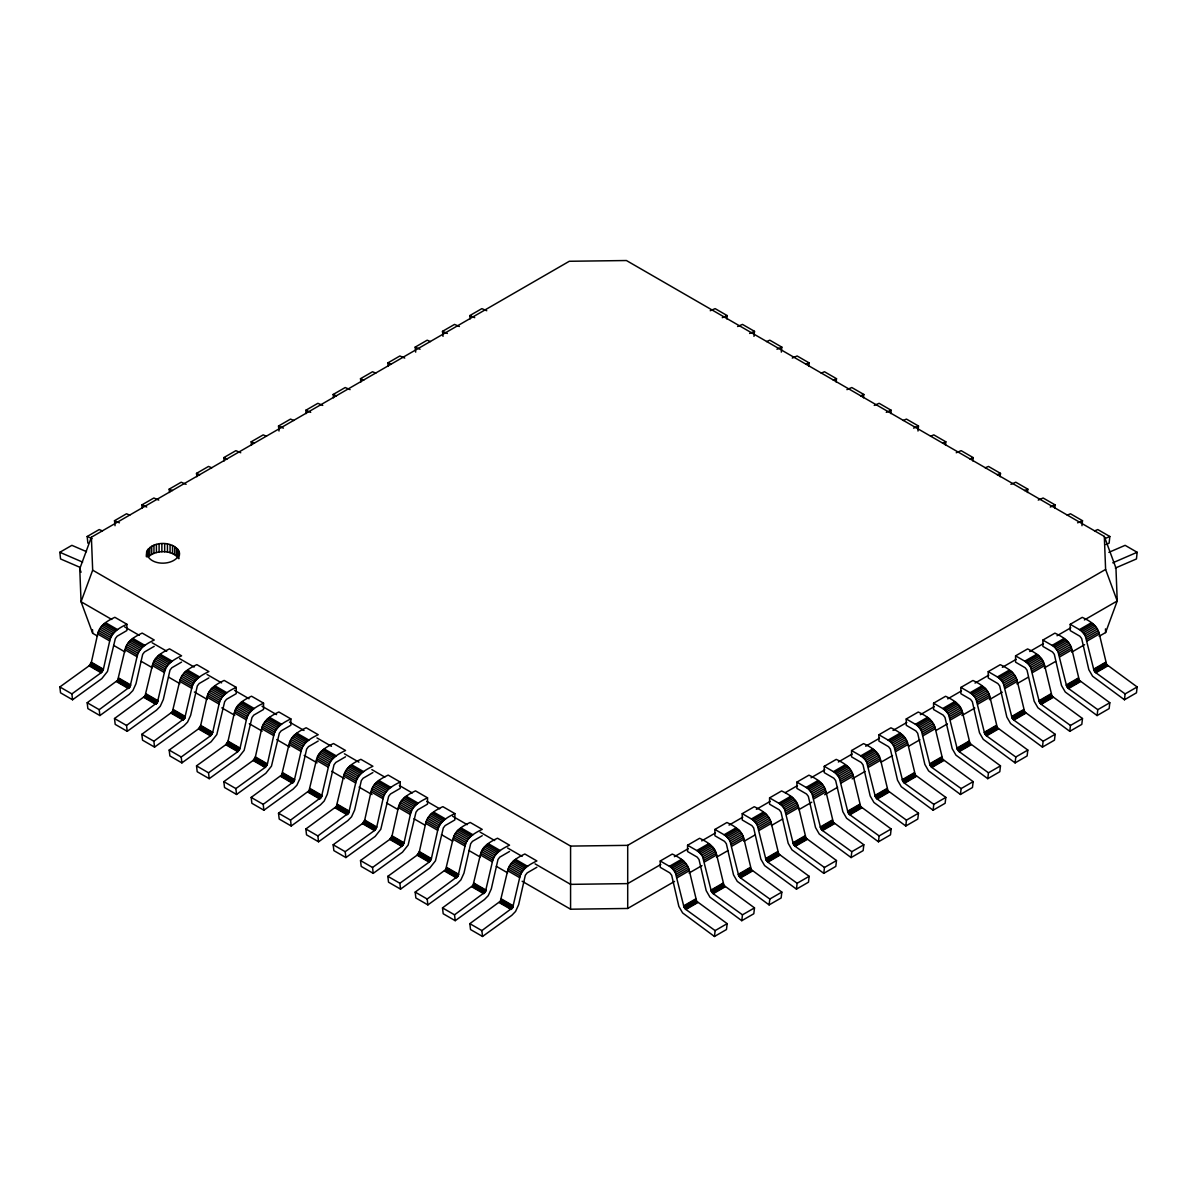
<?xml version="1.0" encoding="UTF-8"?>
<svg xmlns="http://www.w3.org/2000/svg" width="1197" height="1197" viewBox="0 0 1197 1197"><rect width="100%" height="100%" fill="white"/><g stroke="black" fill="none" stroke-linecap="round" stroke-linejoin="round"><path stroke-width="1.5" d="M1099.16 636.28L1105.609 632.555L1117.235 600.984L1115.948 568.006L1104.322 536.451L626.42 260.527L569.293 261.275L91.391 537.199L92.678 570.176L570.58 846.084L570.58 909.211L627.707 908.463L674.524 881.441M1104.322 536.451L1105.609 569.428L627.707 845.351L627.707 908.463M726.818 318.896L727.163 315.574L715.133 308.631L710.255 310.726M753.975 336.342L754.499 331.345L742.469 324.402L737.591 326.512M781.312 352.127L781.821 347.13L769.806 340.187L766.544 341.594M808.813 366.237L809.157 362.915L797.127 355.973L792.264 358.068M836.149 382.023L836.494 378.686L824.464 371.743L821.217 373.15M863.486 397.793L863.83 394.471L851.8 387.529L846.922 389.638M890.822 413.578L891.152 410.257L879.137 403.314L874.259 405.409M917.979 431.025L918.488 426.027L906.458 419.085L903.211 420.491M945.48 445.134L945.825 441.813L933.795 434.87L930.548 436.277M972.817 460.92L973.161 457.598L961.131 450.656L956.253 452.75M1000.138 476.705L1000.483 473.369L988.468 466.426L985.206 467.832M1027.475 492.476L1027.819 489.154L1015.789 482.211L1010.911 484.321M1054.811 508.261L1055.156 504.939L1043.126 497.997L1038.248 500.092M1081.968 525.707L1082.492 520.71L1070.462 513.767L1067.215 515.174M1094.537 530.959L1097.784 529.553L1109.814 536.495L1109.14 543.154L1105.878 544.56M1108.871 552.356L1125.12 545.338L1137.15 552.281L1136.462 558.939L1115.335 568.066M146.543 551.892C147.68 566.405 174.986 566.705 179.46 553.927C176.842 539.054 144.987 540.012 146.363 556.725M714.459 936.473L715.133 930.608L727.163 923.65L696.654 901.236L689.322 870.698C687.677 862.139 679.462 857.471 672.265 854.059L660.235 861.002L660.235 867.316L669.871 872.927L671.682 875.276L678.849 906.413L682.619 912.937L714.459 936.473L726.474 929.53L727.163 923.65M741.781 920.688L742.469 914.822L754.499 907.88L723.99 885.451L716.659 854.927C715.013 846.369 706.799 841.686 699.602 838.289L687.572 845.232L687.572 851.546L697.208 857.142L699.018 859.506L706.185 890.628L709.941 897.166L741.781 920.688L753.811 913.745L754.499 907.88M769.117 904.902L769.806 899.037L781.821 892.094L751.327 869.665L743.995 839.142C742.335 830.583 734.135 825.915 726.923 822.504L714.908 829.446L714.908 835.76L724.544 841.356L726.34 843.72L733.522 874.857L737.277 881.381L769.117 904.902L781.147 897.959L781.821 892.094M796.454 889.132L797.127 883.266L809.157 876.324L778.663 853.895L771.332 823.356C769.671 814.798 761.457 810.13 754.26 806.718L742.23 813.661L742.23 819.975L751.866 825.586L753.676 827.935L760.843 859.072L764.614 865.596L796.454 889.132L808.484 882.189L809.157 876.324M823.775 873.346L824.464 867.481L836.494 860.538L805.985 838.109L798.653 807.586C797.007 799.027 788.793 794.344 781.596 790.948L769.566 797.89L769.566 804.204L779.202 809.8L781.013 812.164L788.18 843.287L791.935 849.825L823.775 873.346L835.805 866.404L836.494 860.538M851.112 857.561L851.8 851.695L863.83 844.753L833.321 822.324L825.99 791.801C824.344 783.242 816.13 778.574 808.933 775.162L796.903 782.105L796.903 788.419L806.539 794.015L808.349 796.379L815.516 827.516L819.272 834.04L851.112 857.561L863.142 850.618L863.83 844.753M878.448 841.79L879.137 835.925L891.152 828.982L860.658 806.554L853.326 776.015C851.666 767.457 843.466 762.788 836.254 759.377L824.239 766.319L824.239 772.634L833.875 778.245L835.671 780.594L842.853 811.731L846.608 818.254L878.448 841.79L890.478 834.848L891.152 828.982M905.785 826.005L906.458 820.14L918.488 813.197L887.979 790.768L880.648 760.245C879.002 751.686 870.788 747.003 863.591 743.606L851.561 750.549L851.561 756.863L861.197 762.459L863.007 764.823L870.174 795.945L873.945 802.484L905.785 826.005L917.8 819.062L918.488 813.197M933.106 810.219L933.795 804.354L945.825 797.411L915.316 774.983L907.984 744.459C906.338 735.901 898.124 731.232 890.927 727.821L878.897 734.763L878.897 741.078L888.533 746.689L890.344 749.038L897.511 780.175L901.266 786.698L933.106 810.219L945.136 803.277L945.825 797.411M960.443 794.449L961.131 788.584L973.161 781.641L942.652 759.212L935.321 728.674C933.675 720.115 925.461 715.447 918.264 712.035L906.234 718.978L906.234 725.292L915.87 730.903L917.68 733.252L924.847 764.389L928.603 770.913L960.443 794.449L972.473 787.506L973.161 781.641M987.779 778.663L988.468 772.798L1000.483 765.856L969.989 743.427L962.657 712.903C960.996 704.345 952.797 699.661 945.585 696.265L933.57 703.208L933.57 709.522L943.206 715.118L945.002 717.482L952.184 748.604L955.939 755.142L987.779 778.663L999.809 771.721L1000.483 765.856M1015.116 762.893L1015.789 757.013L1027.819 750.07L997.31 727.641L989.979 697.118C988.333 688.559 980.119 683.891 972.922 680.48L960.892 687.422L960.892 693.736L970.528 699.347L972.338 701.696L979.505 732.833L983.276 739.357L1015.116 762.893L1027.131 755.935L1027.819 750.07M1042.437 747.108L1043.126 741.242L1055.156 734.3L1024.647 711.871L1017.315 681.332C1015.669 672.774 1007.455 668.106 1000.258 664.694L988.228 671.637L988.228 677.951L997.864 683.562L999.675 685.911L1006.842 717.048L1010.597 723.572L1042.437 747.108L1054.467 740.165L1055.156 734.3M1069.774 731.322L1070.462 725.457L1082.492 718.514L1051.983 696.085L1044.652 665.562C1043.006 657.003 1034.792 652.32 1027.595 648.924L1015.565 655.866L1015.565 662.18L1025.201 667.776L1027.011 670.14L1034.178 701.262L1037.934 707.801L1069.774 731.322L1081.804 724.38L1082.492 718.514M1097.11 715.552L1097.784 709.671L1109.814 702.729L1079.32 680.3L1071.988 649.776C1070.327 641.218 1062.128 636.55 1054.916 633.138L1042.886 640.081L1042.886 646.395L1052.537 652.006L1054.333 654.355L1061.5 685.492L1065.27 692.016L1097.11 715.552L1109.14 708.594L1109.814 702.729M1124.447 699.766L1125.12 693.901L1137.15 686.958L1106.641 664.53L1099.31 633.991C1097.664 625.433 1089.45 620.764 1082.253 617.353L1070.223 624.31L1070.223 630.61L1079.859 636.22L1081.669 638.57L1088.836 669.707L1092.607 676.23L1124.447 699.766L1136.462 692.824L1137.15 686.958M91.376 662.255L97.69 633.991C99.336 625.388 107.625 620.734 114.852 617.293L126.882 624.236L126.882 630.55L117.141 636.22L115.331 638.57L107.476 671.457L101.805 678.624L72.553 699.766L60.538 692.824L59.85 686.958L89.102 665.816L91.376 662.255L103.406 669.198L101.132 672.759L71.88 693.901L72.553 699.766M103.406 669.198L109.705 640.934C111.366 632.33 119.655 627.677 126.882 624.236M99.89 715.552L87.86 708.594L87.186 702.729L117.68 680.3L125.012 649.776C126.673 641.173 134.962 636.505 142.189 633.078L154.218 640.021C146.992 643.447 138.702 648.116 137.042 656.719L130.054 686.719L99.216 709.671L99.89 715.552L129.141 694.41L132.897 690.549L135.979 683.741L142.667 654.355L144.463 652.006L154.218 646.335M127.226 731.322L115.196 724.38L114.508 718.514L145.017 696.085L152.348 665.562C154.009 656.944 162.298 652.29 169.525 648.864L181.555 655.806C174.328 659.233 166.039 663.901 164.378 672.505L157.391 702.489L126.538 725.457L127.226 731.322L156.478 710.18L160.233 706.32L163.316 699.527L169.989 670.14L171.799 667.776L181.555 662.106M154.563 747.108L142.533 740.165L141.845 734.3L172.353 711.871L179.685 681.332C181.346 672.729 189.635 668.076 196.862 664.634L208.876 671.577C201.65 675.018 193.36 679.672 191.715 688.275L184.727 718.275L153.874 741.242L154.563 747.108L183.814 725.966L187.555 722.105L190.652 715.312L197.325 685.911L199.136 683.562L208.876 677.891M200.707 725.382L207.021 697.118C208.667 688.514 216.956 683.846 224.183 680.42L236.213 687.362L236.213 693.676L226.472 699.347L224.662 701.696L216.807 734.569L211.136 741.751L181.884 762.893L169.869 755.935L169.181 750.07L198.433 728.928L200.707 725.382L212.737 732.325L210.463 735.871L181.211 757.013L181.884 762.893M212.737 732.325L219.036 704.06C220.697 695.457 228.986 690.789 236.213 687.362M228.043 741.167L234.343 712.903C236.004 704.285 244.293 699.632 251.52 696.205L263.549 703.148L263.549 709.447L253.794 715.118L251.998 717.482L244.128 750.354L238.472 757.521L209.221 778.663L197.191 771.721L196.517 765.856L225.769 744.714L228.043 741.167L240.073 748.11L237.784 751.656L208.532 772.798L209.221 778.663M240.073 748.11L246.373 719.846C248.033 711.227 256.323 706.574 263.549 703.148M255.38 756.938L261.679 728.674C263.34 720.07 271.629 715.417 278.856 711.976L290.871 718.918L290.871 725.232L281.13 730.903L279.32 733.252L271.465 766.14L265.809 773.307L236.557 794.449L224.527 787.506L223.839 781.641L253.091 760.499L255.38 756.938L267.41 763.881L265.121 767.442L235.869 788.584L236.557 794.449M267.41 763.881L273.709 735.616C275.37 727.013 283.659 722.36 290.871 718.918M263.894 810.219L251.864 803.277L251.175 797.411L281.684 774.983L289.016 744.459C290.676 735.856 298.966 731.187 306.178 727.761L318.207 734.704C310.981 738.13 302.691 742.798 301.046 751.402L294.058 781.402L263.205 804.354L263.894 810.219L293.145 789.092L296.886 785.232L299.983 778.424L306.656 749.038L308.467 746.689L318.207 741.018M291.215 826.005L279.2 819.062L278.512 813.197L309.021 790.768L316.352 760.245C317.998 751.626 326.287 746.973 333.514 743.546L345.544 750.489C338.317 753.915 330.028 758.569 328.367 767.187L321.38 797.172L290.542 820.14L291.215 826.005L320.467 804.863L324.222 801.002L327.305 794.209L333.993 764.823L335.803 762.459L345.544 756.788M318.552 841.79L306.522 834.848L305.848 828.982L336.342 806.554L343.674 776.015C345.335 767.412 353.624 762.758 360.851 759.317L372.88 766.26C365.654 769.701 357.364 774.354 355.704 782.958L348.716 812.958L317.863 835.925L318.552 841.79L347.803 820.648L351.559 816.788L354.641 809.995L361.329 780.594L363.125 778.245L372.88 772.574M364.711 820.065L371.01 791.801C372.671 783.197 380.96 778.529 388.187 775.102L400.202 782.045L400.202 788.359L390.461 794.015L388.651 796.379L380.796 829.252L375.14 836.434L345.888 857.561L333.858 850.618L333.17 844.753L362.422 823.611L364.711 820.065L376.741 827.007L374.452 830.553L345.2 851.695L345.888 857.561M376.741 827.007L383.04 798.743C384.701 790.14 392.975 785.471 400.202 782.045M392.047 835.85L398.347 807.586C400.007 798.968 408.282 794.314 415.509 790.873L427.538 797.83L427.538 804.13L417.798 809.8L415.987 812.164L408.132 845.037L402.476 852.204L373.225 873.346L361.195 866.404L360.506 860.538L389.758 839.396L392.047 835.85L404.062 842.793L401.788 846.339L372.536 867.481L373.225 873.346M404.062 842.793L410.362 814.529C412.022 805.91 420.312 801.257 427.538 797.83M419.369 851.621L425.668 823.356C427.329 814.753 435.618 810.1 442.845 806.658L454.875 813.601L454.875 819.915L445.134 825.586L443.324 827.935L435.454 860.823L429.798 867.99L400.546 889.132L388.516 882.189L387.843 876.324L417.095 855.182L419.369 851.621L431.399 858.563L429.125 862.124L399.873 883.266L400.546 889.132M431.399 858.563L437.698 830.299C439.359 821.696 447.648 817.042 454.875 813.601M427.883 904.902L415.853 897.959L415.179 892.094L445.673 869.665L453.005 839.142C454.665 830.538 462.955 825.87 470.182 822.444L482.211 829.386C474.985 832.813 466.695 837.481 465.035 846.084L458.047 876.084L427.194 899.037L427.883 904.902L457.134 883.775L460.89 879.9L463.972 873.107L470.66 843.72L472.456 841.356L482.211 835.701M455.219 920.688L443.189 913.745L442.501 907.88L473.01 885.451L480.341 854.927C482.002 846.309 490.291 841.656 497.518 838.214L509.533 845.172C502.306 848.598 494.032 853.252 492.371 861.87L485.383 891.855L454.531 914.822L455.219 920.688L484.471 899.546L488.211 895.685L491.309 888.892L497.982 859.506L499.792 857.142L509.533 851.471M482.541 936.473L470.526 929.53L469.837 923.65L500.346 901.236L507.678 870.698C509.338 862.094 517.613 857.441 524.84 854L536.869 860.942C529.643 864.384 521.353 869.037 519.693 877.64L512.705 907.64L481.867 930.608L482.541 936.473L511.792 915.331L515.548 911.471L518.645 904.678L525.318 875.276L527.129 872.927L536.869 867.256M97.526 636.086L92.678 633.303L81.052 601.732L79.765 568.755L91.391 537.199M92.678 570.176L81.052 601.732L111.755 619.462M178.877 550.71L178.877 558.715C172.114 549.558 156.508 549.677 148.293 556.844L148.293 548.825M80.034 567.363L60.538 558.939L59.85 552.281L71.88 545.338L86.498 551.652M87.86 543.154L87.186 536.495L99.216 529.553L102.463 530.959M115.032 525.707L114.508 520.71L126.538 513.767L129.785 515.174M142.189 508.261L141.845 504.939L153.874 497.997L158.752 500.092M169.525 492.476L169.181 489.154L181.211 482.211L186.089 484.321M196.862 476.705L196.517 473.369L208.532 466.426L211.794 467.832M224.183 460.92L223.839 457.598L235.869 450.656L240.747 452.75M251.52 445.134L251.175 441.813L263.205 434.87L266.452 436.277M279.021 431.025L278.512 426.027L290.542 419.085L293.789 420.491M306.178 413.578L305.848 410.257L317.863 403.314L322.741 405.409M333.514 397.793L333.17 394.471L345.2 387.529L350.078 389.638M360.851 382.023L360.506 378.686L372.536 371.743L375.783 373.15M388.187 366.237L387.843 362.915L399.873 355.973L404.736 358.068M415.688 352.127L415.179 347.13L427.194 340.187L430.456 341.594M443.025 336.342L442.501 331.345L454.531 324.402L459.409 326.512M470.182 318.896L469.837 315.574L481.867 308.631L486.745 310.726M660.819 864.503L627.707 883.61L570.58 884.359L535.044 863.845M674.375 856.678L688.155 848.718M701.711 840.893L715.477 832.932M729.048 825.107L742.813 817.162M756.369 809.337L770.15 801.377M785.232 792.668L797.486 785.591M811.042 777.766L824.808 769.821M838.364 761.995L852.144 754.035M865.7 746.21L879.481 738.25M893.037 730.424L906.817 722.479M920.373 714.654L934.139 706.694M947.695 698.868L961.475 690.908M975.031 683.083L988.812 675.138M1002.368 667.313L1016.148 659.352M1029.704 651.527L1043.47 643.582M1057.026 635.742L1070.806 627.797M1084.392 619.941L1117.235 600.984L1105.609 569.428M660.235 861.002L669.437 866.314L681.467 859.371M687.572 845.232L696.774 850.543L708.804 843.601M714.908 829.446L724.095 834.758L736.125 827.815M742.23 813.661L751.432 818.972L763.462 812.03M769.566 797.89L778.768 803.202L790.798 796.259M796.903 782.105L806.105 787.417L818.12 780.474M824.239 766.319L833.426 771.631L845.456 764.688M851.561 750.549L860.763 755.861L872.793 748.918M878.897 734.763L888.099 740.075L900.129 733.133M906.234 718.978L915.436 724.29L927.451 717.347M933.57 703.208L942.757 708.519L954.787 701.577M960.892 687.422L970.094 692.734L982.124 685.791M988.228 671.637L997.43 676.948L1009.46 670.006M1015.565 655.866L1024.767 661.178L1036.782 654.235M1042.886 640.081L1052.088 645.392L1064.118 638.45M1070.223 624.31L1079.425 629.607L1091.455 622.664M669.437 866.314L670.754 867.197L682.769 860.254M696.774 850.543L698.075 851.411L710.105 844.469M724.095 834.758L725.412 835.641L737.442 828.698M751.432 818.972L752.748 819.855L764.778 812.913M778.768 803.202L780.07 804.07L792.1 797.127M806.105 787.417L807.406 788.299L819.436 781.357M833.426 771.631L834.743 772.514L846.773 765.571M860.763 755.861L862.079 756.728L874.094 749.786M888.099 740.075L889.401 740.958L901.431 734.015M915.436 724.29L916.737 725.173L928.767 718.23M942.757 708.519L944.074 709.387L956.104 702.444M970.094 692.734L971.41 693.617L983.425 686.674M997.43 676.948L998.732 677.831L1010.762 670.889M1024.767 661.178L1026.068 662.046L1038.098 655.103M1052.088 645.392L1053.405 646.275L1065.435 639.333M1079.425 629.607L1080.741 630.49L1092.756 623.547M670.754 867.197L672.026 868.289L684.056 861.346M698.075 851.411L699.362 852.518L711.377 845.576M725.412 835.641L726.684 836.733L738.714 829.79M752.748 819.855L754.02 820.947L766.05 814.005M780.07 804.07L781.357 805.177L793.387 798.234M807.406 788.299L808.693 789.392L820.708 782.449M834.743 772.514L836.015 773.606L848.045 766.664M862.079 756.728L863.351 757.836L875.381 750.893M889.401 740.958L890.688 742.05L902.718 735.108M916.737 725.173L918.009 726.28L930.039 719.322M944.074 709.387L945.346 710.494L957.376 703.552M971.41 693.617L972.682 694.709L984.712 687.766M998.732 677.831L1000.019 678.938L1012.034 671.981M1026.068 662.046L1027.34 663.153L1039.37 656.21M1053.405 646.275L1054.677 647.368L1066.707 640.425M1080.741 630.49L1082.013 631.597L1094.043 624.654M672.026 868.289L673.238 869.591L685.253 862.648M699.362 852.518L700.559 853.805L712.589 846.863M726.684 836.733L727.896 838.02L739.926 831.077M754.02 820.947L755.232 822.249L767.262 815.307M781.357 805.177L782.569 806.464L794.584 799.521M808.693 789.392L809.89 790.678L821.92 783.736M836.015 773.606L837.227 774.908L849.257 767.965M863.351 757.836L864.563 759.122L876.593 752.18M890.688 742.05L891.9 743.337L903.915 736.394M918.009 726.28L919.221 727.567L931.251 720.624M945.346 710.494L946.558 711.781L958.588 704.838M972.682 694.709L973.894 695.996L985.924 689.053M1000.019 678.938L1001.231 680.225L1013.246 673.283M1027.34 663.153L1028.552 664.44L1040.582 657.497M1054.677 647.368L1055.889 648.669L1067.919 641.712M1082.013 631.597L1083.225 632.884L1095.255 625.941M673.238 869.591L674.345 871.042L686.375 864.099M700.559 853.805L701.681 855.257L713.711 848.314M727.896 838.02L729.018 839.471L741.033 832.528M755.232 822.249L756.339 823.701L768.369 816.758M782.569 806.464L783.676 807.915L795.706 800.973M809.89 790.678L811.012 792.13L823.027 785.187M837.227 774.908L838.334 776.359L850.364 769.417M864.563 759.122L865.67 760.574L877.7 753.631M891.9 743.337L893.007 744.788L905.037 737.846M919.221 727.567L920.343 729.018L932.358 722.075M946.558 711.781L947.665 713.232L959.695 706.29M973.894 695.996L975.001 697.447L987.031 690.504M1001.231 680.225L1002.338 681.677L1014.368 674.734M1028.552 664.44L1029.674 665.891L1041.689 658.948M1055.889 648.669L1056.996 650.106L1069.026 643.163M1083.225 632.884L1084.332 634.335L1096.362 627.393M715.133 930.608L685.881 909.466L683.996 907.072L675.332 872.613L687.362 865.67M742.469 914.822L713.217 893.68L711.332 891.286L702.669 856.828L714.684 849.885M769.806 899.037L740.554 877.895L738.669 875.516L729.99 841.042L742.02 834.1M797.127 883.266L767.876 862.124L765.99 859.73L757.327 825.272L769.357 818.329M824.464 867.481L795.212 846.339L793.327 843.945L784.663 809.486L796.693 802.544M851.8 851.695L822.548 830.553L820.663 828.174L812 793.701L824.015 786.758M879.137 835.925L849.885 814.783L847.985 812.389L839.321 777.93L851.351 770.988M906.458 820.14L877.206 798.998L875.321 796.604L866.658 762.145L878.688 755.202M933.795 804.354L904.543 783.212L902.658 780.833L893.994 746.359L906.024 739.417M961.131 788.584L931.879 767.442L929.994 765.048L921.331 730.589L933.346 723.646M988.468 772.798L959.216 751.656L957.316 749.262L948.652 714.804L960.682 707.861M1015.789 757.013L986.537 735.871L984.652 733.492L975.989 699.018L988.019 692.075M1043.126 741.242L1013.874 720.1L1011.989 717.706L1003.325 683.248L1015.355 676.305M1070.462 725.457L1041.21 704.315L1039.325 701.921L1030.662 667.462L1042.677 660.52M1097.784 709.671L1068.532 688.544L1066.647 686.15L1057.983 651.692L1070.013 644.734M1125.12 693.901L1095.868 672.759L1093.983 670.365L1085.32 635.906L1097.35 628.964M676.17 874.259L688.2 867.316M703.492 858.488L715.522 851.546M730.828 842.703L742.858 835.76M758.165 826.918L770.195 819.975M785.501 811.147L797.516 804.204M812.823 795.362L824.853 788.419M840.159 779.576L852.189 772.634M867.496 763.806L879.526 756.863M894.832 748.02L906.847 741.078M922.154 732.235L934.184 725.292M949.49 716.464L961.52 709.522M976.827 700.679L988.857 693.736M1004.163 684.893L1016.178 677.951M1031.485 669.123L1043.515 662.18M1058.821 653.338L1070.851 646.395M1086.158 637.552L1098.188 630.61M676.829 875.95L688.859 869.007M704.165 860.179L716.18 853.237M731.487 844.394L743.517 837.451M758.823 828.608L770.853 821.666M786.16 812.838L798.19 805.895M813.496 797.052L825.511 790.11M840.818 781.267L852.848 774.324M868.154 765.496L880.184 758.554M895.491 749.711L907.521 742.768M922.827 733.926L934.842 726.983M950.149 718.155L962.179 711.213M977.485 702.37L989.515 695.427M1004.822 686.599L1016.852 679.642M1032.158 670.814L1044.173 663.871M1059.48 655.028L1071.51 648.086M1086.816 639.258L1098.846 632.3M677.307 877.64L689.322 870.698M704.629 861.87L716.659 854.927M731.966 846.084L743.995 839.142M759.302 830.299L771.332 823.356M786.638 814.529L798.653 807.586M813.96 798.743L825.99 791.801M841.296 782.958L853.326 776.015M868.633 767.187L880.648 760.245M895.954 751.402L907.984 744.459M923.291 735.616L935.321 728.674M950.627 719.846L962.657 712.903M977.964 704.06L989.979 697.118M1005.285 688.275L1017.315 681.332M1032.622 672.505L1044.652 665.562M1059.958 656.719L1071.988 649.776M1087.295 640.934L1099.31 633.991M689.053 873.047L701.981 865.596M716.509 857.202L727.806 850.678M743.95 841.356L755.262 834.833M771.407 825.511L782.703 818.987M798.848 809.666L811.761 802.199M824.688 794.748L837.601 787.282M852.129 778.903L865.042 771.437M881.187 762.115L892.498 755.591M908.643 746.27L919.939 739.746M936.084 730.424L947.396 723.901M961.924 715.507L974.837 708.055M989.365 699.661L1002.278 692.21M1016.822 683.816L1028.118 677.293M1044.263 667.971L1055.559 661.447M1071.704 652.126L1084.632 644.674M683.607 905.905L695.637 898.962M710.928 890.134L722.958 883.191M738.265 874.349L750.295 867.406M765.601 858.563L777.631 851.621M792.938 842.793L804.953 835.85M820.259 827.007L832.289 820.065M847.596 811.222L859.626 804.279M874.932 795.451L886.962 788.509M902.269 779.666L914.284 772.723M929.59 763.881L941.62 756.938M956.927 748.11L968.957 741.167M984.263 732.325L996.293 725.382M1011.6 716.539L1023.615 709.597M1038.921 700.769L1050.951 693.826M1066.258 684.983L1078.288 678.041M1093.594 669.198L1105.624 662.255M683.771 906.488L695.786 899.546M711.093 890.703L723.123 883.76M738.429 874.932L750.459 867.99M765.766 859.147L777.796 852.204M793.102 843.361L805.117 836.419M820.424 827.591L832.454 820.648M847.76 811.805L859.79 804.863M875.097 796.02L887.127 789.077M902.433 780.249L914.448 773.307M929.755 764.464L941.785 757.521M957.091 748.679L969.121 741.736M984.428 732.908L996.458 725.966M1011.764 717.123L1023.779 710.18M1039.086 701.352L1051.116 694.395M1066.422 685.567L1078.452 678.624M1093.759 669.781L1105.789 662.839M683.996 907.072L696.026 900.129M711.332 891.286L723.362 884.344M738.669 875.516L750.684 868.573M765.99 859.73L778.02 852.788M793.327 843.945L805.357 837.002M820.663 828.174L832.693 821.232M847.985 812.389L860.015 805.446M875.321 796.604L887.351 789.661M902.658 780.833L914.688 773.89M929.994 765.048L942.009 758.105M957.316 749.262L969.346 742.32M984.652 733.492L996.682 726.549M1011.989 717.706L1024.019 710.764M1039.325 701.921L1051.34 694.978M1066.647 686.15L1078.677 679.208M1093.983 670.365L1106.013 663.422M684.295 907.64L696.31 900.698M711.617 891.855L723.646 884.912M738.953 876.084L750.983 869.127M766.289 860.299L778.319 853.356M793.611 844.513L805.641 837.571M820.947 828.743L832.977 821.785M848.284 812.958L860.314 806.015M875.62 797.172L887.635 790.229M902.942 781.402L914.972 774.459M930.278 765.616L942.308 758.674M957.615 749.831L969.645 742.888M984.951 734.06L996.966 727.118M1012.273 718.275L1024.303 711.332M1039.609 702.489L1051.639 695.547M1066.946 686.719L1078.976 679.776M1094.282 670.933L1106.297 663.991M684.639 908.179L696.654 901.236M711.961 892.393L723.99 885.451M739.297 876.608L751.327 869.665M766.634 860.838L778.663 853.895M793.97 845.052L805.985 838.109M821.292 829.267L833.321 822.324M848.628 813.496L860.658 806.554M875.965 797.711L887.979 790.768M903.286 781.925L915.316 774.983M930.623 766.155L942.652 759.212M957.959 750.369L969.989 743.427M985.296 734.584L997.31 727.641M1012.617 718.813L1024.647 711.871M1039.954 703.028L1051.983 696.085M1067.29 687.243L1079.32 680.3M1094.627 671.472L1106.641 664.53M685.013 908.673L697.043 901.715M712.35 892.887L724.38 885.945M739.686 877.102L751.716 870.159M767.023 861.331L779.038 854.389M794.344 845.546L806.374 838.603M821.681 829.76L833.711 822.818M849.017 813.99L861.047 807.047M876.354 798.204L888.369 791.262M903.675 782.419L915.705 775.476M931.012 766.649L943.041 759.706M958.348 750.863L970.378 743.921M985.685 735.078L997.699 728.135M1013.006 719.307L1025.036 712.365M1040.343 703.522L1052.372 696.579M1067.679 687.736L1079.709 680.794M1095.016 671.966L1107.03 665.023M685.447 909.092L697.462 902.149M712.769 893.321L724.798 886.379M740.105 877.536L752.135 870.593M767.442 861.765L779.471 854.808M794.778 845.98L806.793 839.037M822.1 830.194L834.129 823.252M849.436 814.424L861.466 807.466M876.773 798.638L888.802 791.696M904.094 782.853L916.124 775.91M931.431 767.082L943.46 760.14M958.767 751.297L970.797 744.354M986.104 735.512L998.118 728.569M1013.425 719.741L1025.455 712.799M1040.762 703.956L1052.791 697.013M1068.098 688.17L1080.128 681.228M1095.435 672.4L1107.449 665.457M685.881 909.466L697.911 902.523M713.217 893.68L725.247 886.738M740.554 877.895L752.569 870.952M767.876 862.124L779.905 855.182M795.212 846.339L807.242 839.396M822.548 830.553L834.578 823.611M849.885 814.783L861.9 807.84M877.206 798.998L889.236 792.055M904.543 783.212L916.573 776.269M931.879 767.442L943.909 760.499M959.216 751.656L971.231 744.714M986.537 735.871L998.567 728.928M1013.874 720.1L1025.904 713.158M1041.21 704.315L1053.225 697.372M1068.532 688.544L1080.562 681.587M1095.868 672.759L1107.898 665.816M722.285 317.684L727.163 315.574M749.621 333.454L754.499 331.345M776.958 349.24L781.821 347.13M805.91 364.322L809.157 362.915M833.247 380.092L836.494 378.686M860.568 395.878L863.83 394.471M886.289 412.352L891.152 410.257M913.61 428.137L918.488 426.027M942.578 443.219L945.825 441.813M969.899 459.005L973.161 457.598M997.236 474.775L1000.483 473.369M1024.572 490.561L1027.819 489.154M1050.278 507.034L1055.156 504.939M1077.614 522.82L1082.492 520.71M1104.936 538.605L1109.814 536.495M1112.776 562.814L1137.15 552.281M570.58 846.084L627.707 845.351M469.837 315.574L474.715 317.684M442.501 331.345L447.379 333.454M415.179 347.13L420.042 349.24M387.843 362.915L391.09 364.322M360.506 378.686L363.753 380.092M333.17 394.471L336.432 395.878M305.848 410.257L310.711 412.352M278.512 426.027L283.39 428.137M251.175 441.813L254.422 443.219M223.839 457.598L227.101 459.005M196.517 473.369L199.764 474.775M169.181 489.154L172.428 490.561M141.845 504.939L146.722 507.034M114.508 520.71L119.386 522.82M87.186 536.495L92.064 538.605M59.85 552.281L82.608 562.111M124.683 626.914L139.211 635.308M152.139 642.774L166.682 651.168M179.61 658.634L194.153 667.028M207.066 674.495L221.61 682.889M234.537 690.34L249.081 698.749M262.008 706.2L276.537 714.594M289.465 722.06L304.008 730.454M316.936 737.921L331.479 746.315M344.392 753.781L358.935 762.175M371.863 769.626L384.791 777.092M399.334 785.486L412.247 792.953M426.79 801.347L439.718 808.813M452.646 816.264L467.189 824.658M480.102 832.124L494.645 840.518M507.573 847.985L522.116 856.379M105.545 622.664L117.575 629.607M132.882 638.45L144.912 645.392M160.218 654.235L172.233 661.178M187.54 670.006L199.57 676.948M214.876 685.791L226.906 692.734M242.213 701.577L254.243 708.519M269.549 717.347L281.564 724.29M296.871 733.133L308.901 740.075M324.207 748.918L336.237 755.861M351.544 764.688L363.574 771.631M378.88 780.474L390.895 787.417M406.202 796.259L418.232 803.202M433.538 812.03L445.568 818.972M460.875 827.815L472.905 834.758M488.196 843.601L500.226 850.543M515.533 859.371L527.563 866.314M104.244 623.547L116.259 630.49M131.565 639.333L143.595 646.275M158.902 655.103L170.932 662.046M186.238 670.889L198.268 677.831M213.575 686.674L225.59 693.617M240.896 702.444L252.926 709.387M268.233 718.23L280.263 725.173M295.569 734.015L307.599 740.958M322.906 749.786L334.921 756.728M350.227 765.571L362.257 772.514M377.564 781.357L389.594 788.299M404.9 797.127L416.93 804.07M432.222 812.913L444.252 819.855M459.558 828.698L471.588 835.641M486.895 844.469L498.925 851.411M514.231 860.254L526.246 867.197M102.957 624.654L114.987 631.597M130.293 640.425L142.323 647.368M157.63 656.21L169.66 663.153M184.966 671.981L196.981 678.938M212.288 687.766L224.318 694.709M239.624 703.552L251.654 710.494M266.961 719.322L278.991 726.28M294.282 735.108L306.312 742.05M321.619 750.893L333.649 757.836M348.955 766.664L360.985 773.606M376.292 782.449L388.307 789.392M403.613 798.234L415.643 805.177M430.95 814.005L442.98 820.947M458.286 829.79L470.316 836.733M485.623 845.576L497.638 852.518M512.944 861.346L524.974 868.289M101.745 625.941L113.775 632.884M129.081 641.712L141.111 648.669M156.418 657.497L168.448 664.44M183.754 673.283L195.769 680.225M211.076 689.053L223.106 695.996M238.412 704.838L250.442 711.781M265.749 720.624L277.779 727.567M293.085 736.394L305.1 743.337M320.407 752.18L332.437 759.122M347.743 767.965L359.773 774.908M375.08 783.736L387.11 790.678M402.416 799.521L414.431 806.464M429.738 815.307L441.768 822.249M457.074 831.077L469.104 838.02M484.411 846.863L496.441 853.805M511.747 862.648L523.762 869.591M100.638 627.393L112.668 634.335M127.974 643.163L140.004 650.106M155.311 658.948L167.326 665.891M182.632 674.734L194.662 681.677M209.969 690.504L221.999 697.447M237.305 706.29L249.335 713.232M264.642 722.075L276.657 729.018M291.963 737.846L303.993 744.788M319.3 753.631L331.33 760.574M346.636 769.417L358.666 776.359M373.973 785.187L385.988 792.13M401.294 800.973L413.324 807.915M428.631 816.758L440.661 823.701M455.967 832.528L467.982 839.471M483.289 848.314L495.319 855.257M510.625 864.099L522.655 871.042M99.65 628.964L111.68 635.906M126.987 644.734L139.017 651.692M154.323 660.52L166.338 667.462M181.645 676.305L193.675 683.248M208.981 692.075L221.011 699.018M236.318 707.861L248.348 714.804M263.654 723.646L275.669 730.589M290.976 739.417L303.006 746.359M318.312 755.202L330.342 762.145M345.649 770.988L357.679 777.93M372.985 786.758L385 793.701M400.307 802.544L412.337 809.486M427.643 818.329L439.673 825.272M454.98 834.1L467.01 841.042M482.316 849.885L494.331 856.828M509.638 865.67L521.668 872.613M98.812 630.61L110.842 637.552M126.149 646.395L138.179 653.338M153.485 662.18L165.515 669.123M180.822 677.951L192.837 684.893M208.143 693.736L220.173 700.679M235.48 709.522L247.51 716.464M262.816 725.292L274.846 732.235M290.153 741.078L302.168 748.02M317.474 756.863L329.504 763.806M344.811 772.634L356.841 779.576M372.147 788.419L384.177 795.362M399.484 804.204L411.499 811.147M426.805 819.975L438.835 826.918M454.142 835.76L466.172 842.703M481.478 851.546L493.508 858.488M508.8 867.316L520.83 874.259M98.154 632.3L110.184 639.258M125.49 648.086L137.52 655.028M152.827 663.871L164.842 670.814M180.149 679.642L192.178 686.599M207.485 695.427L219.515 702.37M234.821 711.213L246.851 718.155M262.158 726.983L274.173 733.926M289.479 742.768L301.509 749.711M316.816 758.554L328.846 765.496M344.152 774.324L356.182 781.267M371.489 790.11L383.504 797.052M398.81 805.895L410.84 812.838M426.147 821.666L438.177 828.608M453.483 837.451L465.513 844.394M480.82 853.237L492.835 860.179M508.141 869.007L520.171 875.95M97.69 633.991L109.705 640.934M125.012 649.776L137.042 656.719M152.348 665.562L164.378 672.505M179.685 681.332L191.715 688.275M207.021 697.118L219.036 704.06M234.343 712.903L246.373 719.846M261.679 728.674L273.709 735.616M289.016 744.459L301.046 751.402M316.352 760.245L328.367 767.187M343.674 776.015L355.704 782.958M371.01 791.801L383.04 798.743M398.347 807.586L410.362 814.529M425.668 823.356L437.698 830.299M453.005 839.142L465.035 846.084M480.341 854.927L492.371 861.87M507.678 870.698L519.693 877.64M113.67 645.407L124.967 651.931M141.111 661.253L152.408 667.791M168.553 677.113L179.864 683.637M194.393 692.016L207.305 699.482M221.834 707.861L234.762 715.327M249.29 723.721L262.203 731.172M276.731 739.566L289.644 747.018M304.188 755.412L317.1 762.863M331.629 771.257L344.541 778.708M359.07 787.102L371.998 794.554M386.526 802.948L397.823 809.471M413.967 818.793L425.279 825.317M441.424 834.638L452.72 841.162M468.865 850.483L480.162 857.007M496.306 866.329L507.618 872.852M522.146 881.246L570.58 909.211M118.712 678.041L130.742 684.983M146.049 693.826L158.079 700.769M173.385 709.597L185.4 716.539M282.716 772.723L294.731 779.666M310.038 788.509L322.068 795.451M337.374 804.279L349.404 811.222M446.705 867.406L458.735 874.349M474.042 883.191L486.072 890.134M501.363 898.962L513.393 905.905M91.211 662.839L103.241 669.781M118.548 678.624L130.578 685.567M145.884 694.395L157.914 701.352M173.221 710.18L185.236 717.123M200.542 725.966L212.572 732.908M227.879 741.736L239.909 748.679M255.215 757.521L267.245 764.464M282.552 773.307L294.567 780.249M309.873 789.077L321.903 796.02M337.21 804.863L349.24 811.805M364.546 820.648L376.576 827.591M391.883 836.419L403.898 843.361M419.204 852.204L431.234 859.147M446.541 867.99L458.571 874.932M473.877 883.76L485.907 890.703M501.214 899.546L513.229 906.488M90.987 663.422L103.017 670.365M118.323 679.208L130.353 686.15M145.66 694.978L157.675 701.921M172.981 710.764L185.011 717.706M200.318 726.549L212.348 733.492M227.654 742.32L239.684 749.262M254.991 758.105L267.006 765.048M282.312 773.89L294.342 780.833M309.649 789.661L321.679 796.604M336.985 805.446L349.015 812.389M364.307 821.232L376.337 828.174M391.643 837.002L403.673 843.945M418.98 852.788L431.01 859.73M446.316 868.573L458.331 875.516M473.638 884.344L485.668 891.286M500.974 900.129L513.004 907.072M90.703 663.991L102.718 670.933M118.024 679.776L130.054 686.719M145.361 695.547L157.391 702.489M172.697 711.332L184.727 718.275M200.034 727.118L212.049 734.06M227.355 742.888L239.385 749.831M254.692 758.674L266.722 765.616M282.028 774.459L294.058 781.402M309.365 790.229L321.38 797.172M336.686 806.015L348.716 812.958M364.023 821.785L376.053 828.743M391.359 837.571L403.389 844.513M418.681 853.356L430.711 860.299M446.017 869.127L458.047 876.084M473.354 884.912L485.383 891.855M500.69 900.698L512.705 907.64M90.359 664.53L102.373 671.472M117.68 680.3L129.71 687.243M145.017 696.085L157.046 703.028M172.353 711.871L184.383 718.813M199.69 727.641L211.704 734.584M227.011 743.427L239.041 750.369M254.348 759.212L266.377 766.155M281.684 774.983L293.714 781.925M309.021 790.768L321.035 797.711M336.342 806.554L348.372 813.496M363.679 822.324L375.708 829.267M391.015 838.109L403.03 845.052M418.337 853.895L430.366 860.838M445.673 869.665L457.703 876.608M473.01 885.451L485.039 892.393M500.346 901.236L512.361 908.179M89.97 665.023L101.984 671.966M117.291 680.794L129.321 687.736M144.628 696.579L156.657 703.522M171.964 712.365L183.994 719.307M199.3 728.135L211.315 735.078M226.622 743.921L238.652 750.863M253.959 759.706L265.988 766.649M281.295 775.476L293.325 782.419M308.631 791.262L320.646 798.204M335.953 807.047L347.983 813.99M363.29 822.818L375.319 829.76M390.626 838.603L402.656 845.546M417.962 854.389L429.977 861.331M445.284 870.159L457.314 877.102M472.62 885.945L484.65 892.887M499.957 901.715L511.987 908.673M89.551 665.457L101.565 672.4M116.872 681.228L128.902 688.17M144.209 697.013L156.238 703.956M171.545 712.799L183.575 719.741M198.882 728.569L210.896 735.512M226.203 744.354L238.233 751.297M253.54 760.14L265.569 767.082M280.876 775.91L292.906 782.853M308.198 791.696L320.227 798.638M335.534 807.466L347.564 814.424M362.871 823.252L374.9 830.194M390.207 839.037L402.222 845.98M417.529 854.808L429.558 861.765M444.865 870.593L456.895 877.536M472.202 886.379L484.231 893.321M499.538 902.149L511.553 909.092M89.102 665.816L101.132 672.759M116.438 681.587L128.468 688.544M143.775 697.372L155.79 704.315M171.096 713.158L183.126 720.1M198.433 728.928L210.463 735.871M225.769 744.714L237.784 751.656M253.091 760.499L265.121 767.442M280.427 776.269L292.457 783.212M307.764 792.055L319.794 798.998M335.1 807.84L347.115 814.783M362.422 823.611L374.452 830.553M389.758 839.396L401.788 846.339M417.095 855.182L429.125 862.124M444.431 870.952L456.446 877.895M471.753 886.738L483.783 893.68M499.089 902.523L511.119 909.466M59.85 686.958L71.88 693.901M87.186 702.729L99.216 709.671M114.508 718.514L126.538 725.457M141.845 734.3L153.874 741.242M169.181 750.07L181.211 757.013M196.517 765.856L208.532 772.798M223.839 781.641L235.869 788.584M251.175 797.411L263.205 804.354M278.512 813.197L290.542 820.14M305.848 828.982L317.863 835.925M333.17 844.753L345.2 851.695M360.506 860.538L372.536 867.481M387.843 876.324L399.873 883.266M415.179 892.094L427.194 899.037M442.501 907.88L454.531 914.822M469.837 923.65L481.867 930.608M1084.332 634.335L1085.32 635.906M1056.996 650.106L1057.983 651.692M1029.674 665.891L1030.662 667.462M1002.338 681.677L1003.325 683.248M975.001 697.447L975.989 699.018M947.665 713.232L948.652 714.804M920.343 729.018L921.331 730.589M893.007 744.788L893.994 746.359M865.67 760.574L866.658 762.145M838.334 776.359L839.321 777.93M811.012 792.13L812 793.701M783.676 807.915L784.663 809.486M756.339 823.701L757.327 825.272M729.018 839.471L729.99 841.042M701.681 855.257L702.669 856.828M674.345 871.042L675.332 872.613M79.765 568.755L81.052 572.256M1105.474 628.889L1105.609 632.555M92.528 629.637L92.678 633.303M179.4 552.296L179.4 555.498M177.874 549.184L177.874 557.203M176.453 547.792L176.453 555.797M174.642 546.55L174.642 554.555M172.503 545.503L172.503 553.523M170.079 544.68L170.079 552.7M167.445 544.111L167.445 552.116M164.677 543.797L164.677 551.817M161.879 543.767L161.879 551.772M159.096 544.007L159.096 552.026M156.418 544.515L156.418 552.52M153.949 545.278L153.949 553.283M151.72 546.266L151.72 554.286M149.82 547.463L149.82 555.483M147.186 550.321L147.186 556.725"/></g></svg>
